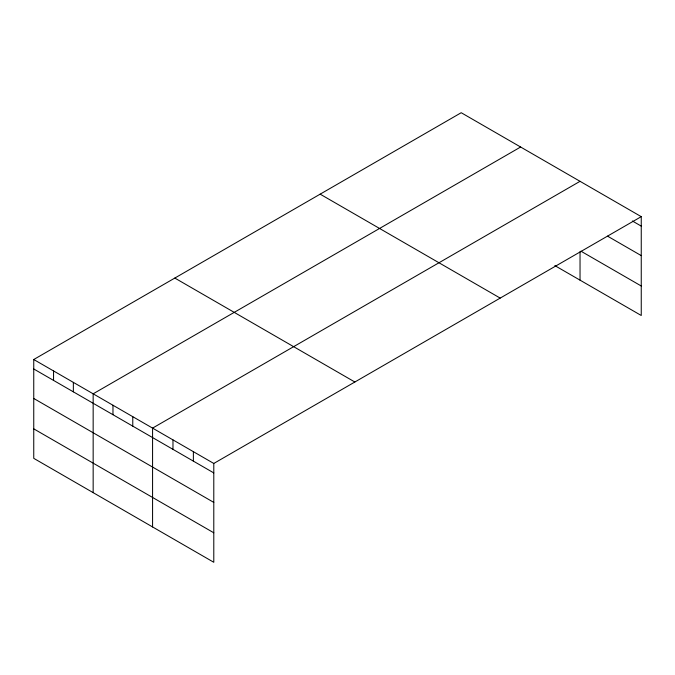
<?xml version="1.0" encoding="UTF-8"?>
<svg xmlns="http://www.w3.org/2000/svg" width="675" height="675" viewBox="0 0 675 675"><rect width="100%" height="100%" fill="white"/><g stroke="black" fill="none" stroke-linecap="round" stroke-linejoin="round"><path stroke-width="1.01" d="M641.25 216.658L461.211 112.717L33.75 359.513L33.75 458.342L213.789 562.283L213.789 463.455L641.25 216.658L641.25 315.487L554.833 265.596M520.627 147.015L93.158 393.812L93.158 492.64M580.036 181.322L152.575 428.11L152.575 526.947M632.382 220.995L641.25 226.117M607.542 236.149L641.25 255.614M580.922 251.168L641.25 285.998M320.152 194.155L500.183 298.097M174.817 278.066L354.848 382.008M33.75 359.513L213.789 463.455M33.75 368.972L213.789 472.913M33.75 398.461L213.789 502.403M33.75 428.853L213.789 532.794M580.036 251.707L580.036 280.15M193.379 451.676L193.379 461.135M172.977 439.889L172.977 449.356M132.773 416.677L132.773 426.136M112.97 405.245L112.97 414.703M73.356 382.379L73.356 391.837M53.553 370.946L53.553 380.405"/></g></svg>
